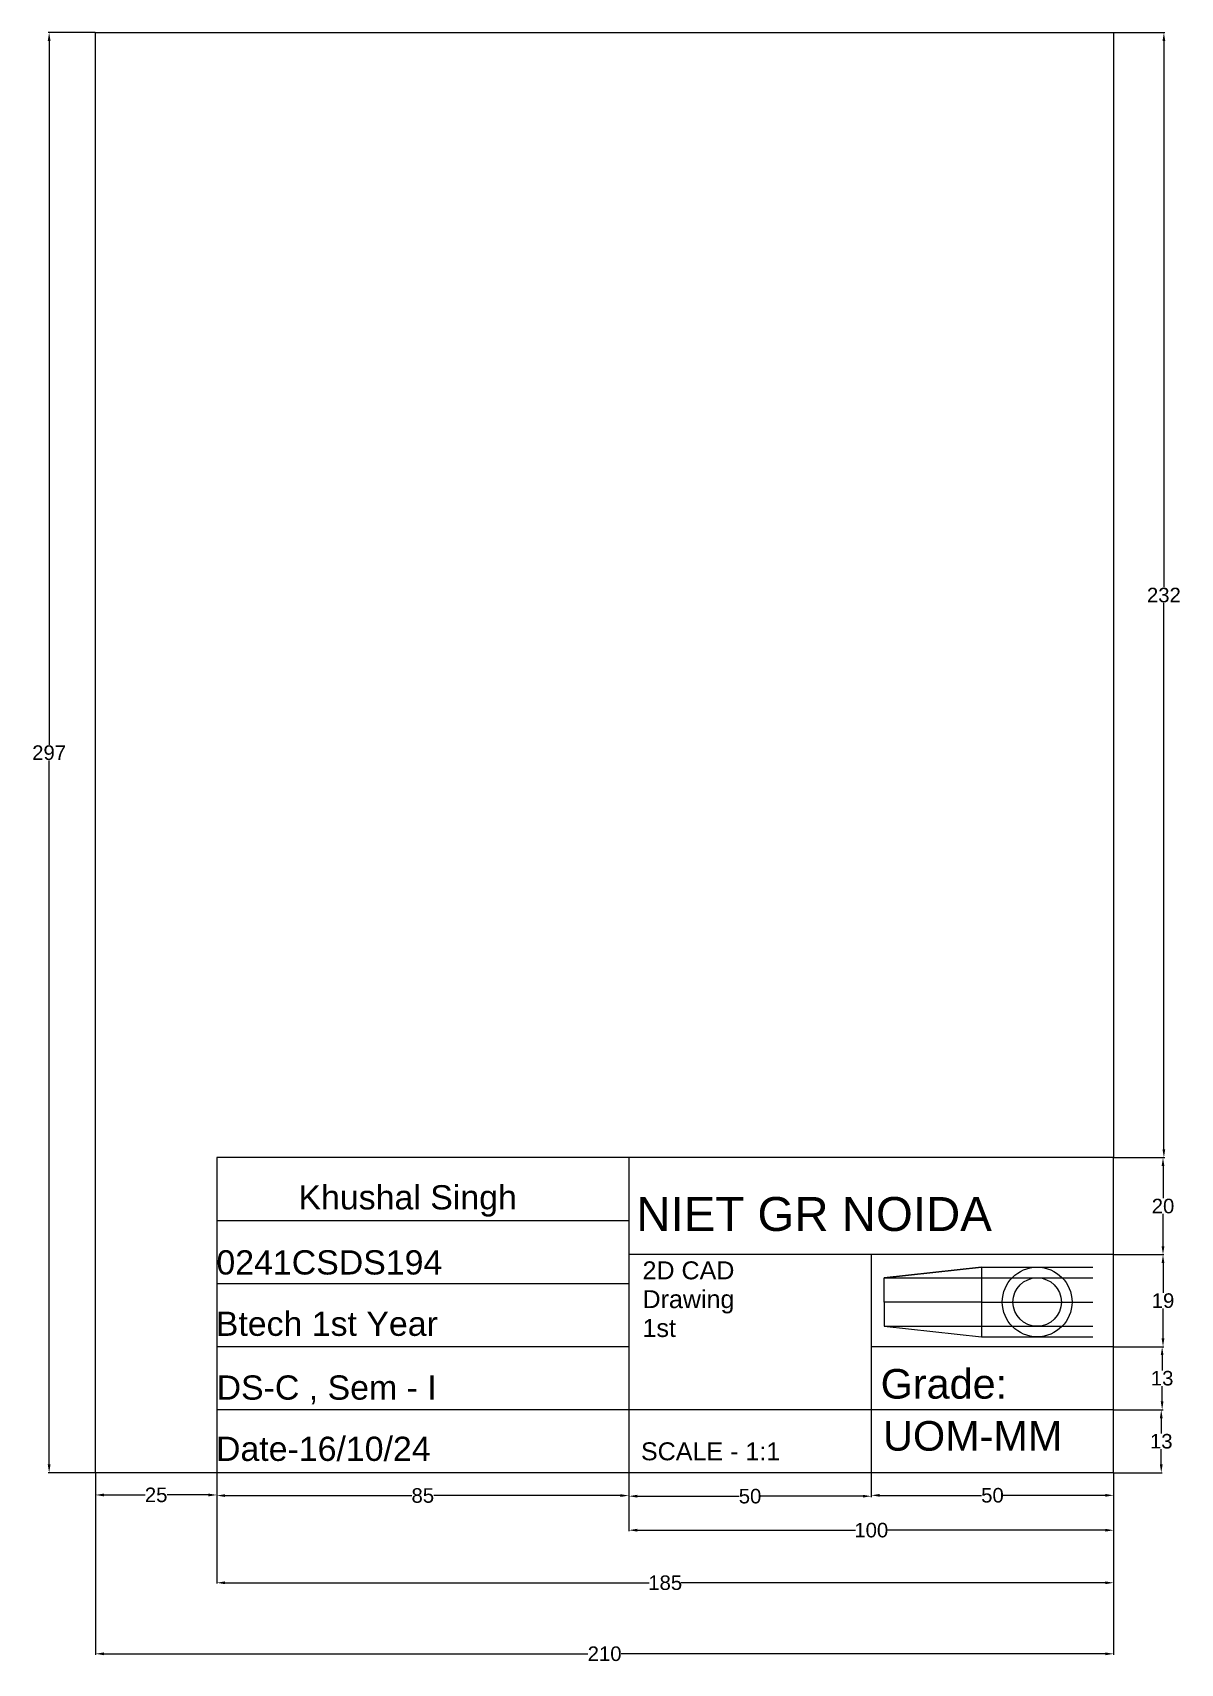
# Model space of a CAD drawing. Header units: millimetres. Extents: x 324 to 2156, y 446 to 1151.
# Drawn here: x 324.2 to 560.9, y 445.8 to 782.1 of the extents above.
import ezdxf

# ---------------------------------------------------------------- set-up
doc = ezdxf.new("R2010")
doc.units = ezdxf.units.MM
doc.header["$MEASUREMENT"] = 0
doc.styles.get("Standard").update_dxf_attribs({"font": 'arial.ttf'})
doc.dimstyles.get("Standard").update_dxf_attribs({"dimtxt": 3, "dimasz": 1.73, "dimexe": 0.18, "dimexo": 0.0625, "dimgap": 0.09, "dimtad": 0, "dimtih": 1, "dimtoh": 1, "dimdec": 0, "dimzin": 0, "dimdsep": 46, "dimtxsty": 'Standard', "dimcen": 0.09, "dimclrd": 1, "dimclrt": 256, "dimadec": 0, "dimazin": 0, "dimtfac": 1, "dimtdec": 0, "dimtofl": 0, "dimtmove": 0, "dimatfit": 3, "dimfxl": 1, "dimtfillclr": 2, "dimtolj": 1, "dimtzin": 0, "dimarcsym": 0})

# ---------------------------------------------------------------- blocks, each defined once
blk = doc.blocks.new('*D1')
at = {"color": 0, "lineweight": -2, "transparency": 16777216}
for p, q in [((337.12, 782.07), (327.43, 782.07)), ((337.12, 485.07), (327.43, 485.07))]:
    blk.add_line(p, q, dxfattribs=at)
at = {"color": 1, "lineweight": -2, "transparency": 16777216}
for p, q in [((327.61, 780.34), (327.61, 635.19)), ((327.61, 486.8), (327.61, 631.95))]:
    blk.add_line(p, q, dxfattribs=at)
at = {"color": 1, "transparency": 16777216}
for points in [[(327.32, 780.34), (327.9, 780.34), (327.61, 782.07)], [(327.32, 486.8), (327.9, 486.8), (327.61, 485.07)]]:
    blk.add_solid(points, dxfattribs=at)
at = {"layer": 'Defpoints', "color": 0, "transparency": 16777216}
for p in [(337.18, 782.07), (327.61, 485.07), (337.18, 485.07)]:
    blk.add_point(p, dxfattribs=at)
at = {"transparency": 16777216, "insert": (327.61, 633.57), "char_height": 3, "attachment_point": 5}
blk.add_mtext('\\A1;297', dxfattribs=at)
blk = doc.blocks.new('*D3')
at = {"color": 0, "lineweight": -2, "transparency": 16777216}
for p, q in [((497.18, 485.01), (497.18, 480.25)), ((547.18, 485.01), (547.18, 480.25))]:
    blk.add_line(p, q, dxfattribs=at)
at = {"color": 1, "lineweight": -2, "transparency": 16777216}
for p, q in [((498.91, 480.43), (519.95, 480.43)), ((545.45, 480.43), (524.41, 480.43))]:
    blk.add_line(p, q, dxfattribs=at)
at = {"color": 1, "transparency": 16777216}
for points in [[(498.91, 480.72), (498.91, 480.15), (497.18, 480.43)], [(545.45, 480.72), (545.45, 480.15), (547.18, 480.43)]]:
    blk.add_solid(points, dxfattribs=at)
at = {"layer": 'Defpoints', "color": 0, "transparency": 16777216}
for p in [(497.18, 485.07), (547.18, 485.07), (497.18, 480.43)]:
    blk.add_point(p, dxfattribs=at)
at = {"transparency": 16777216, "insert": (522.18, 480.43), "char_height": 3, "attachment_point": 5}
blk.add_mtext('\\A1;50', dxfattribs=at)
blk = doc.blocks.new('*D4')
at = {"color": 0, "lineweight": -2, "transparency": 16777216}
for p, q in [((447.18, 485.01), (447.18, 480.07)), ((497.18, 485.01), (497.18, 480.07))]:
    blk.add_line(p, q, dxfattribs=at)
at = {"color": 1, "lineweight": -2, "transparency": 16777216}
for p, q in [((448.91, 480.25), (469.95, 480.25)), ((495.45, 480.25), (474.41, 480.25))]:
    blk.add_line(p, q, dxfattribs=at)
at = {"color": 1, "transparency": 16777216}
for points in [[(448.91, 480.54), (448.91, 479.97), (447.18, 480.25)], [(495.45, 480.54), (495.45, 479.97), (497.18, 480.25)]]:
    blk.add_solid(points, dxfattribs=at)
at = {"layer": 'Defpoints', "color": 0, "transparency": 16777216}
for p in [(447.18, 485.07), (497.18, 485.07), (497.18, 480.25)]:
    blk.add_point(p, dxfattribs=at)
at = {"transparency": 16777216, "insert": (472.18, 480.25), "char_height": 3, "attachment_point": 5}
blk.add_mtext('\\A1;50', dxfattribs=at)
blk = doc.blocks.new('*D5')
at = {"color": 0, "lineweight": -2, "transparency": 16777216}
for p, q in [((362.18, 485.01), (362.18, 480.2)), ((447.18, 485.01), (447.18, 480.2))]:
    blk.add_line(p, q, dxfattribs=at)
at = {"color": 1, "lineweight": -2, "transparency": 16777216}
for p, q in [((363.91, 480.38), (402.43, 480.38)), ((445.45, 480.38), (406.93, 480.38))]:
    blk.add_line(p, q, dxfattribs=at)
at = {"color": 1, "transparency": 16777216}
for points in [[(363.91, 480.67), (363.91, 480.1), (362.18, 480.38)], [(445.45, 480.67), (445.45, 480.1), (447.18, 480.38)]]:
    blk.add_solid(points, dxfattribs=at)
at = {"layer": 'Defpoints', "color": 0, "transparency": 16777216}
for p in [(362.18, 485.07), (447.18, 485.07), (447.18, 480.38)]:
    blk.add_point(p, dxfattribs=at)
at = {"transparency": 16777216, "insert": (404.68, 480.38), "char_height": 3, "attachment_point": 5}
blk.add_mtext('\\A1;85', dxfattribs=at)
blk = doc.blocks.new('*D6')
at = {"color": 0, "lineweight": -2, "transparency": 16777216}
for p, q in [((337.18, 485.01), (337.18, 480.33)), ((362.18, 485.01), (362.18, 480.33))]:
    blk.add_line(p, q, dxfattribs=at)
at = {"color": 1, "lineweight": -2, "transparency": 16777216}
for p, q in [((338.91, 480.51), (347.4, 480.51)), ((360.45, 480.51), (351.95, 480.51))]:
    blk.add_line(p, q, dxfattribs=at)
at = {"color": 1, "transparency": 16777216}
for points in [[(338.91, 480.8), (338.91, 480.22), (337.18, 480.51)], [(360.45, 480.8), (360.45, 480.22), (362.18, 480.51)]]:
    blk.add_solid(points, dxfattribs=at)
at = {"layer": 'Defpoints', "color": 0, "transparency": 16777216}
for p in [(337.18, 485.07), (362.18, 485.07), (362.18, 480.51)]:
    blk.add_point(p, dxfattribs=at)
at = {"transparency": 16777216, "insert": (349.68, 480.51), "char_height": 3, "attachment_point": 5}
blk.add_mtext('\\A1;25', dxfattribs=at)
blk = doc.blocks.new('*D7')
at = {"color": 0, "lineweight": -2, "transparency": 16777216}
for p, q in [((447.18, 485.01), (447.18, 473.06)), ((547.18, 485.01), (547.18, 473.06))]:
    blk.add_line(p, q, dxfattribs=at)
at = {"color": 1, "lineweight": -2, "transparency": 16777216}
for p, q in [((448.91, 473.24), (493.92, 473.24)), ((545.45, 473.24), (500.44, 473.24))]:
    blk.add_line(p, q, dxfattribs=at)
at = {"color": 1, "transparency": 16777216}
for points in [[(448.91, 473.53), (448.91, 472.95), (447.18, 473.24)], [(545.45, 473.53), (545.45, 472.95), (547.18, 473.24)]]:
    blk.add_solid(points, dxfattribs=at)
at = {"layer": 'Defpoints', "color": 0, "transparency": 16777216}
for p in [(447.18, 485.07), (547.18, 485.07), (447.18, 473.24)]:
    blk.add_point(p, dxfattribs=at)
at = {"transparency": 16777216, "insert": (497.18, 473.24), "char_height": 3, "attachment_point": 5}
blk.add_mtext('\\A1;100', dxfattribs=at)
blk = doc.blocks.new('*D8')
at = {"color": 0, "lineweight": -2, "transparency": 16777216}
for p, q in [((362.18, 485.01), (362.18, 462.22)), ((547.18, 485.01), (547.18, 462.22))]:
    blk.add_line(p, q, dxfattribs=at)
at = {"color": 1, "lineweight": -2, "transparency": 16777216}
for p, q in [((363.91, 462.4), (451.4, 462.4)), ((545.45, 462.4), (457.95, 462.4))]:
    blk.add_line(p, q, dxfattribs=at)
at = {"color": 1, "transparency": 16777216}
for points in [[(363.91, 462.69), (363.91, 462.11), (362.18, 462.4)], [(545.45, 462.69), (545.45, 462.11), (547.18, 462.4)]]:
    blk.add_solid(points, dxfattribs=at)
at = {"layer": 'Defpoints', "color": 0, "transparency": 16777216}
for p in [(362.18, 485.07), (547.18, 485.07), (362.18, 462.4)]:
    blk.add_point(p, dxfattribs=at)
at = {"transparency": 16777216, "insert": (454.68, 462.4), "char_height": 3, "attachment_point": 5}
blk.add_mtext('\\A1;185', dxfattribs=at)
blk = doc.blocks.new('*D9')
at = {"color": 0, "lineweight": -2, "transparency": 16777216}
for p, q in [((337.18, 485.01), (337.18, 447.57)), ((547.18, 462.16), (547.18, 447.57))]:
    blk.add_line(p, q, dxfattribs=at)
at = {"color": 1, "lineweight": -2, "transparency": 16777216}
for p, q in [((338.91, 447.75), (438.75, 447.75)), ((545.45, 447.75), (445.6, 447.75))]:
    blk.add_line(p, q, dxfattribs=at)
at = {"color": 1, "transparency": 16777216}
for points in [[(338.91, 448.04), (338.91, 447.46), (337.18, 447.75)], [(545.45, 448.04), (545.45, 447.46), (547.18, 447.75)]]:
    blk.add_solid(points, dxfattribs=at)
at = {"layer": 'Defpoints', "color": 0, "transparency": 16777216}
for p in [(337.18, 485.07), (547.18, 462.22), (337.18, 447.75)]:
    blk.add_point(p, dxfattribs=at)
at = {"transparency": 16777216, "insert": (442.18, 447.75), "char_height": 3, "attachment_point": 5}
blk.add_mtext('\\A1;210', dxfattribs=at)
blk = doc.blocks.new('*D10')
at = {"color": 0, "lineweight": -2, "transparency": 16777216}
for p, q in [((547.24, 498.07), (557.18, 498.07)), ((547.24, 485.07), (557.18, 485.07))]:
    blk.add_line(p, q, dxfattribs=at)
at = {"color": 1, "lineweight": -2, "transparency": 16777216}
for p, q in [((557, 496.34), (557, 493.19)), ((557, 486.8), (557, 489.95))]:
    blk.add_line(p, q, dxfattribs=at)
at = {"color": 1, "transparency": 16777216}
for points in [[(556.71, 496.34), (557.28, 496.34), (557, 498.07)], [(556.71, 486.8), (557.28, 486.8), (557, 485.07)]]:
    blk.add_solid(points, dxfattribs=at)
at = {"layer": 'Defpoints', "color": 0, "transparency": 16777216}
for p in [(547.18, 498.07), (557, 498.07), (547.18, 485.07)]:
    blk.add_point(p, dxfattribs=at)
at = {"transparency": 16777216, "insert": (557, 491.57), "char_height": 3, "attachment_point": 5}
blk.add_mtext('\\A1;13', dxfattribs=at)
blk = doc.blocks.new('*D11')
at = {"color": 0, "lineweight": -2, "transparency": 16777216}
for p, q in [((547.24, 511.07), (557.36, 511.07)), ((547.24, 498.07), (557.36, 498.07))]:
    blk.add_line(p, q, dxfattribs=at)
at = {"color": 1, "lineweight": -2, "transparency": 16777216}
for p, q in [((557.18, 509.34), (557.18, 506.19)), ((557.18, 499.8), (557.18, 502.95))]:
    blk.add_line(p, q, dxfattribs=at)
at = {"color": 1, "transparency": 16777216}
for points in [[(556.89, 509.34), (557.46, 509.34), (557.18, 511.07)], [(556.89, 499.8), (557.46, 499.8), (557.18, 498.07)]]:
    blk.add_solid(points, dxfattribs=at)
at = {"layer": 'Defpoints', "color": 0, "transparency": 16777216}
for p in [(547.18, 511.07), (557.18, 511.07), (547.18, 498.07)]:
    blk.add_point(p, dxfattribs=at)
at = {"transparency": 16777216, "insert": (557.18, 504.57), "char_height": 3, "attachment_point": 5}
blk.add_mtext('\\A1;13', dxfattribs=at)
blk = doc.blocks.new('*D12')
at = {"color": 0, "lineweight": -2, "transparency": 16777216}
for p, q in [((547.24, 530.07), (557.54, 530.07)), ((547.24, 511.07), (557.54, 511.07))]:
    blk.add_line(p, q, dxfattribs=at)
at = {"color": 1, "lineweight": -2, "transparency": 16777216}
for p, q in [((557.36, 528.34), (557.36, 522.19)), ((557.36, 512.8), (557.36, 518.95))]:
    blk.add_line(p, q, dxfattribs=at)
at = {"color": 1, "transparency": 16777216}
for points in [[(557.07, 528.34), (557.64, 528.34), (557.36, 530.07)], [(557.07, 512.8), (557.64, 512.8), (557.36, 511.07)]]:
    blk.add_solid(points, dxfattribs=at)
at = {"layer": 'Defpoints', "color": 0, "transparency": 16777216}
for p in [(547.18, 530.07), (557.36, 530.07), (547.18, 511.07)]:
    blk.add_point(p, dxfattribs=at)
at = {"transparency": 16777216, "insert": (557.36, 520.57), "char_height": 3, "attachment_point": 5}
blk.add_mtext('\\A1;19', dxfattribs=at)
blk = doc.blocks.new('*D13')
at = {"color": 0, "lineweight": -2, "transparency": 16777216}
for p, q in [((547.24, 550.07), (557.54, 550.07)), ((547.24, 530.07), (557.54, 530.07))]:
    blk.add_line(p, q, dxfattribs=at)
at = {"color": 1, "lineweight": -2, "transparency": 16777216}
for p, q in [((557.36, 548.34), (557.36, 541.69)), ((557.36, 531.8), (557.36, 538.45))]:
    blk.add_line(p, q, dxfattribs=at)
at = {"color": 1, "transparency": 16777216}
for points in [[(557.07, 548.34), (557.64, 548.34), (557.36, 550.07)], [(557.07, 531.8), (557.64, 531.8), (557.36, 530.07)]]:
    blk.add_solid(points, dxfattribs=at)
at = {"layer": 'Defpoints', "color": 0, "transparency": 16777216}
for p in [(547.18, 550.07), (557.36, 550.07), (547.18, 530.07)]:
    blk.add_point(p, dxfattribs=at)
at = {"transparency": 16777216, "insert": (557.36, 540.07), "char_height": 3, "attachment_point": 5}
blk.add_mtext('\\A1;20', dxfattribs=at)
blk = doc.blocks.new('*D14')
at = {"color": 0, "lineweight": -2, "transparency": 16777216}
for p, q in [((547.24, 782.07), (557.72, 782.07)), ((547.24, 550.07), (557.72, 550.07))]:
    blk.add_line(p, q, dxfattribs=at)
at = {"color": 1, "lineweight": -2, "transparency": 16777216}
for p, q in [((557.54, 780.34), (557.54, 667.69)), ((557.54, 551.8), (557.54, 664.45))]:
    blk.add_line(p, q, dxfattribs=at)
at = {"color": 1, "transparency": 16777216}
for points in [[(557.25, 780.34), (557.82, 780.34), (557.54, 782.07)], [(557.25, 551.8), (557.82, 551.8), (557.54, 550.07)]]:
    blk.add_solid(points, dxfattribs=at)
at = {"layer": 'Defpoints', "color": 0, "transparency": 16777216}
for p in [(547.18, 782.07), (557.54, 782.07), (547.18, 550.07)]:
    blk.add_point(p, dxfattribs=at)
at = {"transparency": 16777216, "insert": (557.54, 666.07), "char_height": 3, "attachment_point": 5}
blk.add_mtext('\\A1;232', dxfattribs=at)

msp = doc.modelspace()

# ---------------------------------------------------------------- linework, layer by layer
for p, q in [((337.18, 485.07), (337.18, 782.07)), ((337.18, 782.07), (547.18, 782.07)), ((547.18, 782.07), (547.18, 550.07)), ((362.18, 550.07), (362.18, 485.07)), ((547.18, 550.07), (362.18, 550.07)), ((447.18, 550.07), (447.18, 485.07)), ((547.18, 485.07), (547.18, 550.07)), ((447.18, 537.07), (362.18, 537.07)), ((547.18, 530.07), (447.18, 530.07)), ((497.18, 530.07), (497.18, 485.07)), ((499.87, 525.3), (519.9, 527.49)), ((519.9, 527.49), (499.87, 525.3)), ((499.87, 520.3), (499.87, 525.3)), ((499.87, 525.3), (542.89, 525.3)), ((519.9, 527.49), (519.9, 513.11)), ((519.9, 527.49), (519.9, 527.49)), ((519.9, 527.49), (542.89, 527.49)), ((447.18, 524.07), (362.18, 524.07)), ((499.87, 520.3), (499.87, 515.3)), ((519.9, 520.3), (499.87, 520.3)), ((519.9, 520.3), (542.89, 520.3)), ((499.87, 515.3), (519.9, 513.11)), ((499.87, 515.3), (542.89, 515.3)), ((519.9, 513.11), (542.89, 513.11)), ((447.18, 511.07), (362.18, 511.07)), ((547.18, 511.07), (497.18, 511.07)), ((447.18, 498.07), (362.18, 498.07)), ((547.18, 498.07), (447.18, 498.07)), ((547.18, 485.07), (337.18, 485.07))]:
    msp.add_line(p, q)
for radius in [7.19, 5]:
    msp.add_circle((531.4, 520.3), radius)

# ---------------------------------------------------------------- texts
at = {"color": 4}
for s, p in [('Khushal Singh ', (379.04, 539.39)), ('        0241CSDS194', (346.59, 525.97)), ('Btech 1st Year ', (361.98, 513.32)), ('DS-C , Sem - I', (362.15, 500.16)), ('Date-16/10/24', (362.03, 487.53))]:
    msp.add_text(s, height=5, dxfattribs=at).set_placement(p)
for s, height, p in [('NIET GR NOIDA', 7, (448.72, 534.95)), ('2D CAD ', 3.7, (450, 524.98)), ('Drawing ', 3.7, (450, 519.04)), ('1st', 3.7, (450, 513.09)), ('Grade:', 6.111, (499.12, 500.37)), ('UOM-MM', 6.111, (499.62, 489.64)), ('SCALE - 1:1', 3.7003, (449.68, 487.66))]:
    msp.add_text(s, height=height).set_placement(p)

# ---------------------------------------------------------------- dimensions: what is measured, and where the dimension line sits
for base, p1, p2, picture, middle in [((327.61, 485.07), (337.18, 782.07), (337.18, 485.07), '*D1', (327.61, 633.57)), ((557.54, 782.07), (547.18, 550.07), (547.18, 782.07), '*D14', (557.54, 666.07)), ((557.36, 550.07), (547.18, 530.07), (547.18, 550.07), '*D13', (557.36, 540.07)), ((557.36, 530.07), (547.18, 511.07), (547.18, 530.07), '*D12', (557.36, 520.57)), ((557.18, 511.07), (547.18, 498.07), (547.18, 511.07), '*D11', (557.18, 504.57)), ((557, 498.07), (547.18, 485.07), (547.18, 498.07), '*D10', (557, 491.57))]:
    dim = msp.add_linear_dim(base=base, p1=p1, p2=p2, angle=90, dimstyle='Standard')
    dim.commit()
    dim.dimension.update_dxf_attribs({"geometry": picture, "text_midpoint": middle})
for base, p1, p2, picture, middle in [((362.18, 480.51), (337.18, 485.07), (362.18, 485.07), '*D6', (349.68, 480.51)), ((337.18, 447.75), (547.18, 462.22), (337.18, 485.07), '*D9', (442.18, 447.75)), ((447.18, 480.38), (362.18, 485.07), (447.18, 485.07), '*D5', (404.68, 480.38)), ((362.18, 462.4), (547.18, 485.07), (362.18, 485.07), '*D8', (454.68, 462.4)), ((497.18, 480.25), (447.18, 485.07), (497.18, 485.07), '*D4', (472.18, 480.25)), ((447.18, 473.24), (547.18, 485.07), (447.18, 485.07), '*D7', (497.18, 473.24)), ((497.18, 480.43), (547.18, 485.07), (497.18, 485.07), '*D3', (522.18, 480.43))]:
    dim = msp.add_linear_dim(base=base, p1=p1, p2=p2, dimstyle='Standard')
    dim.commit()
    dim.dimension.update_dxf_attribs({"geometry": picture, "text_midpoint": middle})

doc.saveas('drawing.dxf')
